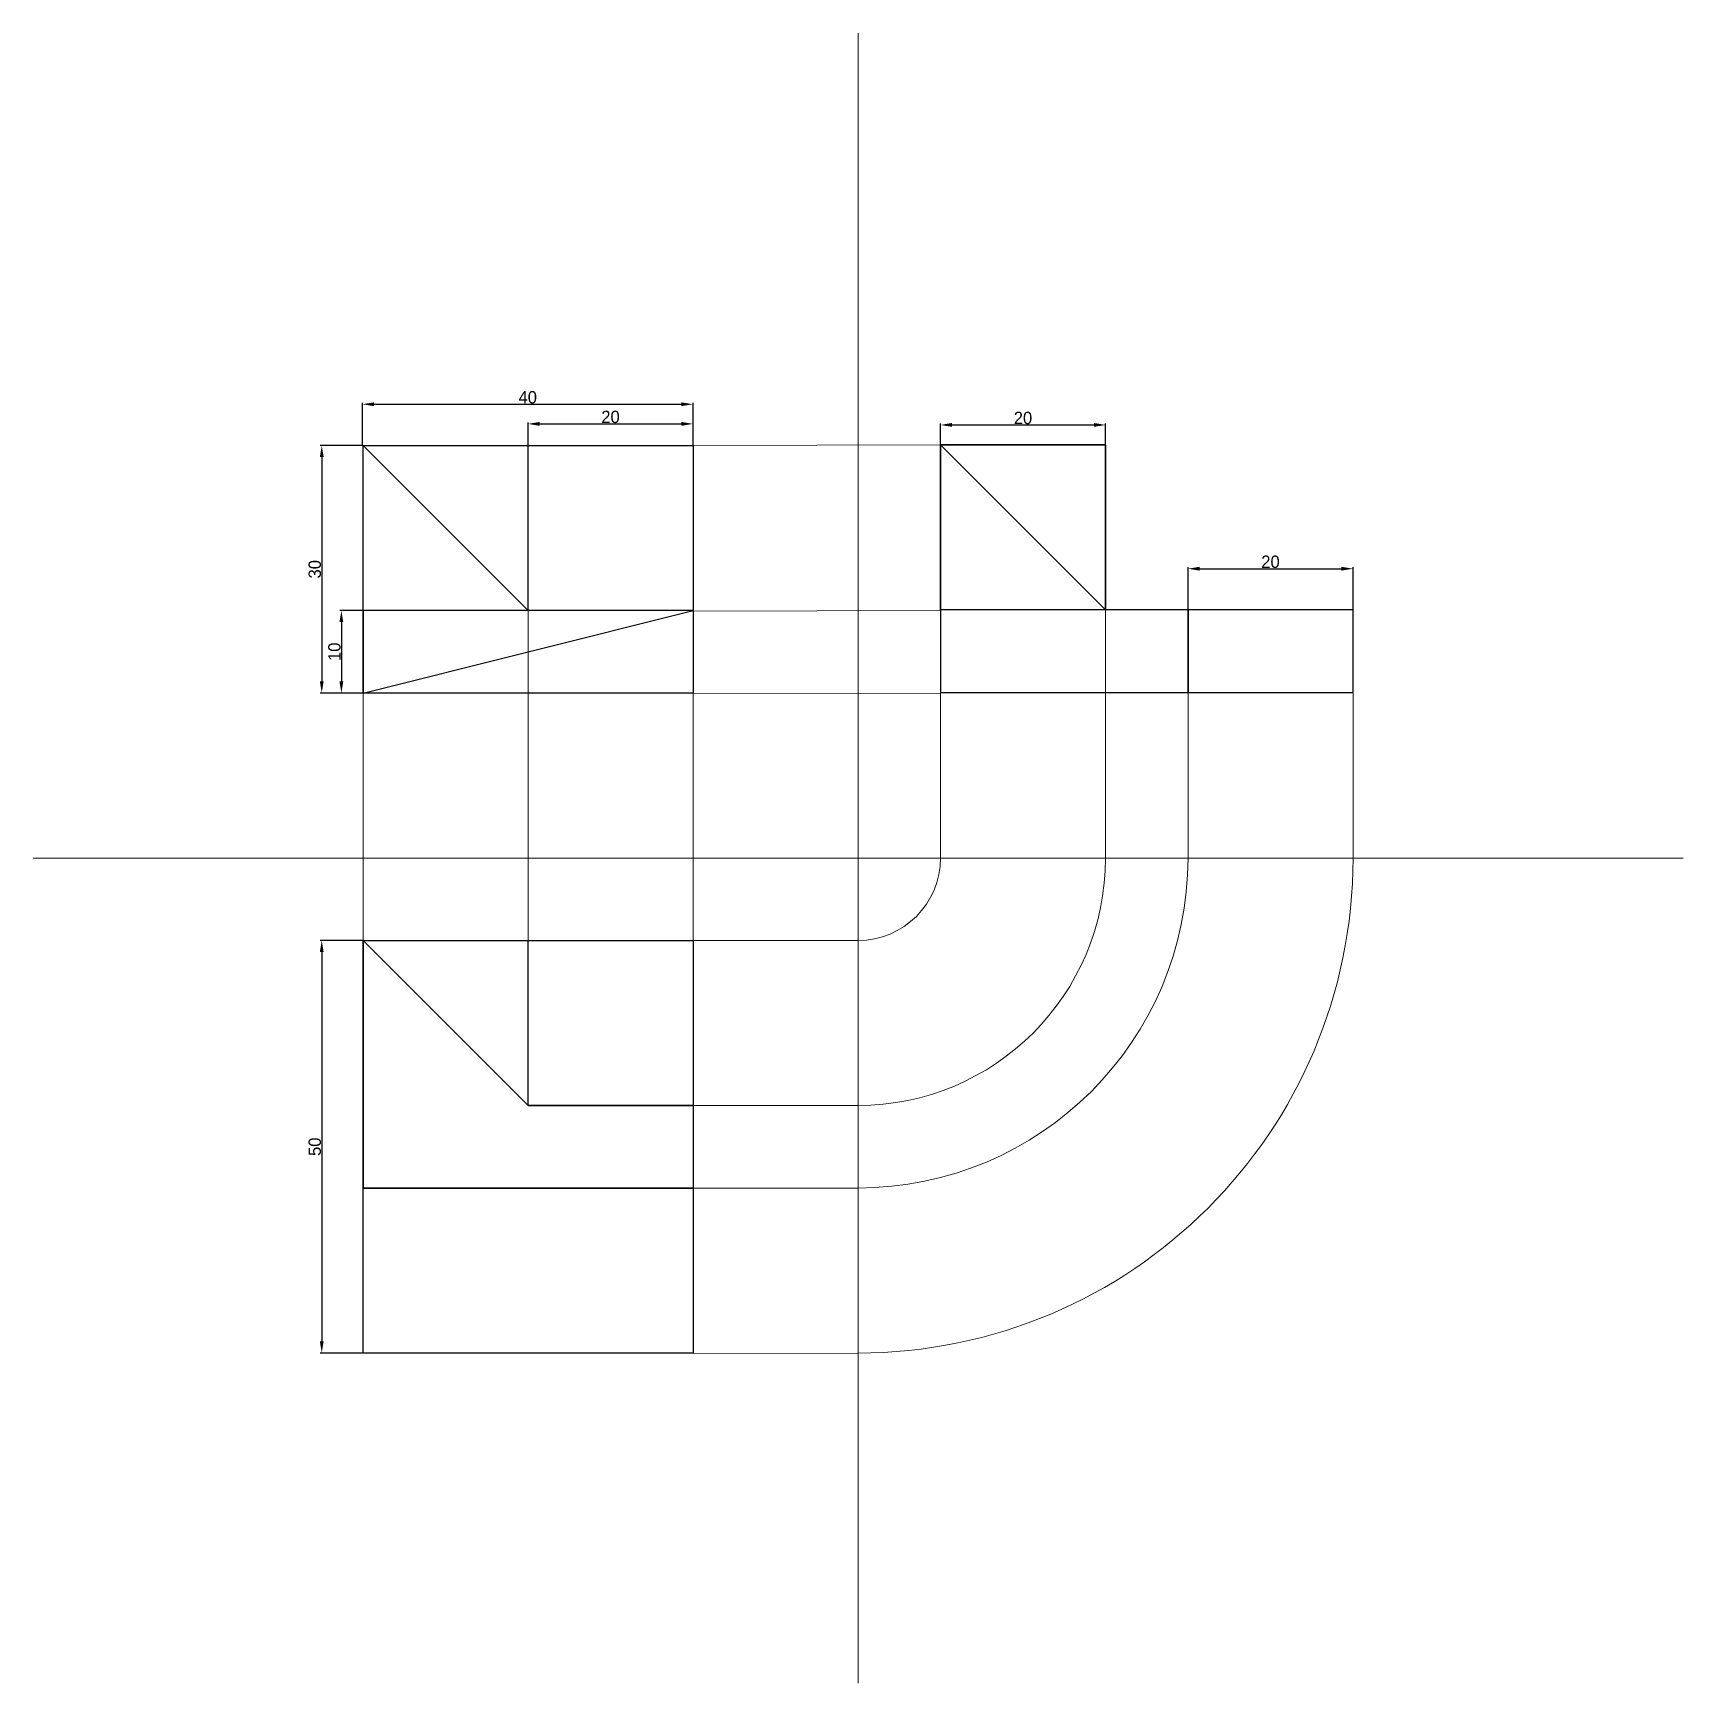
# Model space of a CAD drawing. Header units: inches. Extents: x -100 to 100, y -100 to 100.
import ezdxf

# ---------------------------------------------------------------- set-up
doc = ezdxf.new("R2010")
doc.units = ezdxf.units.IN
doc.header["$MEASUREMENT"] = 0
for name, color, linetype, lineweight in [('kota', 250, 'Continuous', 15), ('pomoćna', 80, 'Continuous', 15), ('vidljivi brid', 250, 'Continuous', 30)]:
    doc.layers.add(name, color=color, linetype=linetype, lineweight=lineweight)
doc.dimstyles.get("Standard").update_dxf_attribs({"dimtxt": 1.5, "dimasz": 1.4, "dimexe": 0.18, "dimexo": 0.0625, "dimgap": 0.09, "dimtad": 1, "dimdec": 0, "dimzin": 0, "dimdsep": 46, "dimtxsty": 'Standard', "dimcen": 0.09, "dimclrd": 7, "dimadec": 0, "dimazin": 0, "dimtfac": 1, "dimtdec": 0, "dimtofl": 0, "dimtmove": 0, "dimatfit": 3, "dimfxl": 1, "dimtolj": 1, "dimtzin": 0, "dimarcsym": 1})

# ---------------------------------------------------------------- blocks, each defined once
blk = doc.blocks.new('*D2')
at = {"layer": 'Defpoints', "color": 0}
for p in [(30, 52.49), (10, 50.06), (30, 50.06)]:
    blk.add_point(p, dxfattribs=at)
at = {"layer": 'kota', "color": 0, "lineweight": -2}
for p, q in [((10, 50.12), (10, 52.67)), ((30, 50.12), (30, 52.67))]:
    blk.add_line(p, q, dxfattribs=at)
at = {"layer": 'kota', "color": 7, "lineweight": -2}
blk.add_line((11.4, 52.49), (28.6, 52.49), dxfattribs=at)
at = {"layer": 'kota', "color": 7}
for points in [[(11.4, 52.73), (11.4, 52.26), (10, 52.49)], [(28.6, 52.73), (28.6, 52.26), (30, 52.49)]]:
    blk.add_solid(points, dxfattribs=at)
at = {"layer": 'kota', "color": 0, "insert": (20, 53.33), "char_height": 1.5, "attachment_point": 5}
blk.add_mtext('\\A1;20', dxfattribs=at)
blk = doc.blocks.new('*D3')
at = {"layer": 'Defpoints', "color": 0}
for p in [(60, 35.06), (40, 30.06), (60, 30.06)]:
    blk.add_point(p, dxfattribs=at)
at = {"layer": 'kota', "color": 0, "lineweight": -2}
for p, q in [((40, 30.12), (40, 35.24)), ((60, 30.12), (60, 35.24))]:
    blk.add_line(p, q, dxfattribs=at)
at = {"layer": 'kota', "color": 7, "lineweight": -2}
blk.add_line((41.4, 35.06), (58.6, 35.06), dxfattribs=at)
at = {"layer": 'kota', "color": 7}
for points in [[(41.4, 35.3), (41.4, 34.83), (40, 35.06)], [(58.6, 35.3), (58.6, 34.83), (60, 35.06)]]:
    blk.add_solid(points, dxfattribs=at)
at = {"layer": 'kota', "color": 0, "insert": (50, 35.9), "char_height": 1.5, "attachment_point": 5}
blk.add_mtext('\\A1;20', dxfattribs=at)
blk = doc.blocks.new('*D5')
at = {"layer": 'Defpoints', "color": 0}
for p in [(-60, 50), (-65, 20), (-60, 20)]:
    blk.add_point(p, dxfattribs=at)
at = {"layer": 'kota', "color": 0, "lineweight": -2}
for p, q in [((-60.06, 50), (-65.18, 50)), ((-60.06, 20), (-65.18, 20))]:
    blk.add_line(p, q, dxfattribs=at)
at = {"layer": 'kota', "color": 7, "lineweight": -2}
blk.add_line((-65, 48.6), (-65, 21.4), dxfattribs=at)
at = {"layer": 'kota', "color": 7}
for points in [[(-65.23, 48.6), (-64.77, 48.6), (-65, 50)], [(-65.23, 21.4), (-64.77, 21.4), (-65, 20)]]:
    blk.add_solid(points, dxfattribs=at)
at = {"layer": 'kota', "color": 0, "insert": (-65.84, 35), "char_height": 1.5, "attachment_point": 5, "rotation": 90}
blk.add_mtext('\\A1;30', dxfattribs=at)
blk = doc.blocks.new('*D6')
at = {"layer": 'Defpoints', "color": 0}
for p in [(-20, 55), (-60.06, 50), (-20, 50)]:
    blk.add_point(p, dxfattribs=at)
at = {"layer": 'kota', "color": 0, "lineweight": -2}
for p, q in [((-60.06, 50.06), (-60.06, 55.18)), ((-20, 50.06), (-20, 55.18))]:
    blk.add_line(p, q, dxfattribs=at)
at = {"layer": 'kota', "color": 7, "lineweight": -2}
blk.add_line((-58.66, 55), (-21.4, 55), dxfattribs=at)
at = {"layer": 'kota', "color": 7}
for points in [[(-58.66, 55.23), (-58.66, 54.77), (-60.06, 55)], [(-21.4, 55.23), (-21.4, 54.77), (-20, 55)]]:
    blk.add_solid(points, dxfattribs=at)
at = {"layer": 'kota', "color": 0, "insert": (-40.03, 55.84), "char_height": 1.5, "attachment_point": 5}
blk.add_mtext('\\A1;40', dxfattribs=at)
blk = doc.blocks.new('*D9')
at = {"layer": 'Defpoints', "color": 0}
for p in [(-60, -10), (-65, -60), (-60, -60)]:
    blk.add_point(p, dxfattribs=at)
at = {"layer": 'kota', "color": 0, "lineweight": -2}
for p, q in [((-60.06, -10), (-65.18, -10)), ((-60.06, -60), (-65.18, -60))]:
    blk.add_line(p, q, dxfattribs=at)
at = {"layer": 'kota', "color": 7, "lineweight": -2}
blk.add_line((-65, -11.4), (-65, -58.6), dxfattribs=at)
at = {"layer": 'kota', "color": 7}
for points in [[(-65.23, -11.4), (-64.77, -11.4), (-65, -10)], [(-65.23, -58.6), (-64.77, -58.6), (-65, -60)]]:
    blk.add_solid(points, dxfattribs=at)
at = {"layer": 'kota', "color": 0, "insert": (-65.84, -35), "char_height": 1.5, "attachment_point": 5, "rotation": 90}
blk.add_mtext('\\A1;50', dxfattribs=at)
blk = doc.blocks.new('*D11')
at = {"layer": 'Defpoints', "color": 0}
for p in [(-20, 52.62), (-40, 50), (-20, 50)]:
    blk.add_point(p, dxfattribs=at)
at = {"layer": 'kota', "color": 0, "lineweight": -2}
for p, q in [((-40, 50.06), (-40, 52.8)), ((-20, 50.06), (-20, 52.8))]:
    blk.add_line(p, q, dxfattribs=at)
at = {"layer": 'kota', "color": 7, "lineweight": -2}
blk.add_line((-38.6, 52.62), (-21.4, 52.62), dxfattribs=at)
at = {"layer": 'kota', "color": 7}
for points in [[(-38.6, 52.85), (-38.6, 52.39), (-40, 52.62)], [(-21.4, 52.85), (-21.4, 52.39), (-20, 52.62)]]:
    blk.add_solid(points, dxfattribs=at)
at = {"layer": 'kota', "color": 0, "insert": (-30, 53.46), "char_height": 1.5, "attachment_point": 5}
blk.add_mtext('\\A1;20', dxfattribs=at)
blk = doc.blocks.new('*D12')
at = {"layer": 'Defpoints', "color": 0}
for p in [(-60, 30), (-62.62, 20), (-60, 20)]:
    blk.add_point(p, dxfattribs=at)
at = {"layer": 'kota', "color": 0, "lineweight": -2}
for p, q in [((-60.06, 30), (-62.8, 30)), ((-60.06, 20), (-62.8, 20))]:
    blk.add_line(p, q, dxfattribs=at)
at = {"layer": 'kota', "color": 7, "lineweight": -2}
blk.add_line((-62.62, 28.6), (-62.62, 21.4), dxfattribs=at)
at = {"layer": 'kota', "color": 7}
for points in [[(-62.85, 28.6), (-62.39, 28.6), (-62.62, 30)], [(-62.85, 21.4), (-62.39, 21.4), (-62.62, 20)]]:
    blk.add_solid(points, dxfattribs=at)
at = {"layer": 'kota', "color": 0, "insert": (-63.46, 25), "char_height": 1.5, "attachment_point": 5, "rotation": 90}
blk.add_mtext('\\A1;10', dxfattribs=at)

msp = doc.modelspace()

# ---------------------------------------------------------------- linework, layer by layer
at = {"layer": 'pomoćna'}
for p, q in [((0, 100), (0, -100)), ((10, 50.0625), (-20, 50)), ((-40, -10), (-40, 30)), ((10, 30), (-20, 29.9375)), ((30, 0), (30, 30.0625)), ((-20, -10), (-20, 29.9375)), ((-60, 20), (-60, -10)), ((10, 20), (-20, 19.9375)), ((10, 0), (10, 20)), ((40, 0), (40, 20.0625)), ((60, 0), (60, 20)), ((-100, 0), (100, 0)), ((0, 0), (0, 0)), ((-20, -10), (0, -10)), ((-20, -30), (0, -30)), ((-20, -40), (0, -40)), ((-20, -60.0625), (0, -60))]:
    msp.add_line(p, q, dxfattribs=at)
for radius in [10, 30, 40, 60]:
    msp.add_arc((0, 0), radius, 270, 0, dxfattribs=at)
at = {"layer": 'vidljivi brid'}
for p, q in [((-60, 20), (-60, 50)), ((-60, 50), (-20, 50)), ((-60, 50), (-40, 30)), ((-40, 30), (-40, 50)), ((-20, 50), (-20, 20)), ((10, 30.0625), (10, 50.0625)), ((10, 50.0625), (30, 50.0625)), ((30, 30.0625), (10, 50.0625)), ((30, 50.0625), (30, 30.0625)), ((-60, 20), (-20, 30)), ((-20, 30), (-60, 30)), ((60, 30.0625), (10, 30.0625)), ((10, 30.0625), (10, 20.0625)), ((40, 30.0625), (40, 20.0625)), ((60, 20.0625), (60, 30.0625)), ((-20, 20), (-60, 20)), ((10, 20.0625), (60, 20.0625)), ((-60, -60), (-60, -10)), ((-60, -10), (-20, -10)), ((-60, -10), (-40, -30)), ((-40, -30), (-40, -10)), ((-20, -10), (-20, -60)), ((-40, -30), (-20, -30)), ((-20, -40), (-60, -40)), ((-20, -60), (-60, -60))]:
    msp.add_line(p, q, dxfattribs=at)
for points in [[(-60, 50), (-60, 50)], [(-60, 50), (-20, 50), (-20, 20), (-60, 20), (-20, 30), (-40, 30), (-60, 30), (-60, 20), (-20, 30), (-60, 30), (-60, 50), (-40, 30), (-40, 50)], [(10, 50.0625), (10, 20.0625), (60, 20.0625), (60, 30.0625), (40, 30.0625), (40, 20.0625), (40, 30.0625), (10, 30.0625), (10, 50.0625), (30, 30.0625), (30, 50.0625), (10, 50.0625), (10, 50.0625)], [(-60, -10), (-20, -10), (-20, -60), (-60, -60), (-60, -10), (-40, -30), (-40, -10), (-20, -10), (-20, -30), (-40, -30), (-60, -10), (-60, -40), (-20, -40), (-20, -60), (-60, -60)]]:
    msp.add_lwpolyline(points, dxfattribs=at)

# ---------------------------------------------------------------- dimensions: what is measured, and where the dimension line sits
at = {"layer": 'kota'}
for base, p1, p2, picture, middle in [((-20, 55), (-60.0625, 50), (-20, 50), '*D6', (-40.0312, 55.84)), ((-20, 52.6213), (-40, 50), (-20, 50), '*D11', (-30, 53.4613)), ((60, 35.0625), (40, 30.0625), (60, 30.0625), '*D3', (50, 35.9025))]:
    dim = msp.add_linear_dim(base=base, p1=p1, p2=p2, dimstyle='Standard', dxfattribs=at)
    dim.commit()
    dim.dimension.update_dxf_attribs({"geometry": picture, "text_midpoint": middle})
dim = msp.add_linear_dim(base=(30, 52.4925), p1=(10, 50.0625), p2=(30, 50.0625), dimstyle='Standard', dxfattribs=at)
dim.commit()
dim.dimension.update_dxf_attribs({"geometry": '*D2', "text_midpoint": (20, 52.4925), "dimtype": 160})
for base, p1, p2, picture, middle in [((-65, 20), (-60, 50), (-60, 20), '*D5', (-65.84, 35)), ((-62.6213, 20), (-60, 30), (-60, 20), '*D12', (-63.4613, 25)), ((-65, -60), (-60, -10), (-60, -60), '*D9', (-65.84, -35))]:
    dim = msp.add_linear_dim(base=base, p1=p1, p2=p2, angle=90, dimstyle='Standard', dxfattribs=at)
    dim.commit()
    dim.dimension.update_dxf_attribs({"geometry": picture, "text_midpoint": middle})

doc.saveas('drawing.dxf')
